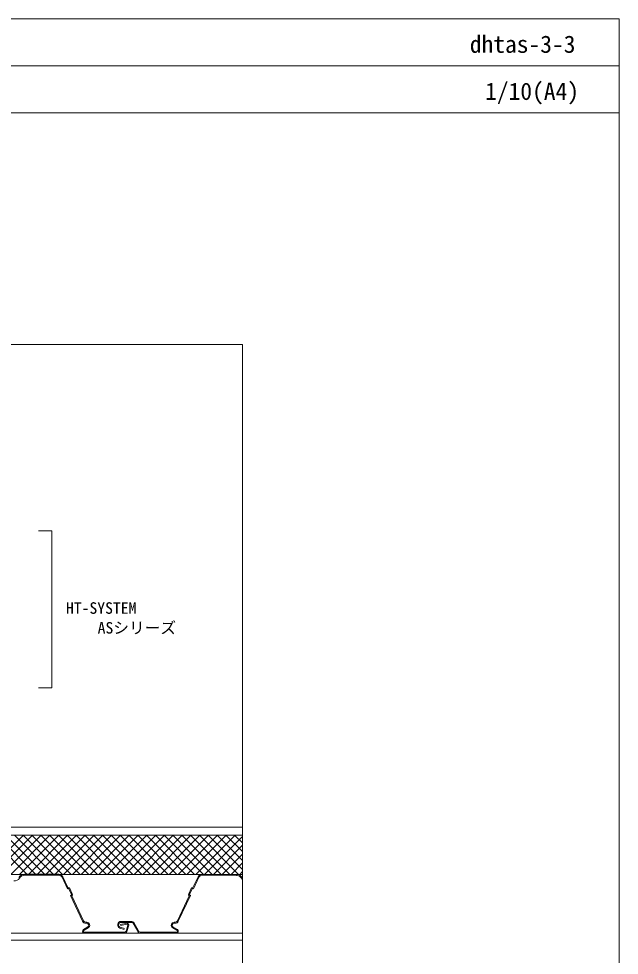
# Model space of a CAD drawing. Units: millimetres, scale not verified. Extents: x -1381 to 1379, y -955 to 955.
# Drawn here: x 614 to 1379, y -238 to 955 of the extents above; entities that cross this region are included whole.
import ezdxf
from ezdxf.enums import TextEntityAlignment as Align

# ---------------------------------------------------------------- set-up
doc = ezdxf.new("R2010")
doc.units = ezdxf.units.MM
doc.header["$LTSCALE"] = 3
for name, color, linetype, lineweight in [('0-0_0', 7, 'Continuous', 18), ('0-1_BOUSUI', 1, 'Continuous', 18), ('0-2_MOJI', 7, 'Continuous', 18), ('0-3_HATCH', 9, 'Continuous', 18), ('0-6_TEKKOTU', 7, 'Continuous', 18), ('0-7_dekki', 3, 'Continuous', 18), ('0-8_dannnetu', 6, 'Continuous', 18), ('0-B_WAKU', 7, 'Continuous', 18)]:
    doc.layers.add(name, color=color, linetype=linetype, lineweight=lineweight)
doc.styles.add('ＭＳ ゴシック', font='')
doc.styles.get('ＭＳ ゴシック').set_extended_font_data('MS Gothic')

msp = doc.modelspace()

# ---------------------------------------------------------------- linework, layer by layer
at = {"layer": '0-0_0'}
msp.add_line((-1380.62, 894.928), (1379.38, 894.928), dxfattribs=at)
msp.add_lwpolyline([(-900.62, -660.072), (899.38, -660.072), (899.38, 539.928), (-900.62, 539.928)], close=True, dxfattribs=at)
at = {"layer": '0-1_BOUSUI'}
msp.add_lwpolyline([(-490.624, 150.928), (-420.624, 150.928), (-420.624, 94.07), (-395.624, 69.07), (-395.624, -30.93), (-351.482, -75.072), (899.38, -75.072)], dxfattribs=at)
at = {"layer": '0-2_MOJI'}
for p, q in [((639.293, 302.456), (656.581, 302.456)), ((656.581, 102.456), (656.581, 302.456)), ((639.293, 102.456), (656.581, 102.456))]:
    msp.add_line(p, q, dxfattribs=at)
at = {"layer": '0-3_HATCH'}
for p, q in [((570.443, -135.072), (620.443, -85.072)), ((625.071, -135.072), (575.071, -85.072)), ((581.668, -135.072), (631.668, -85.072)), ((636.296, -135.072), (586.296, -85.072)), ((592.893, -135.072), (642.893, -85.072)), ((647.522, -135.072), (597.522, -85.072)), ((604.119, -135.072), (654.119, -85.072)), ((658.747, -135.072), (608.747, -85.072)), ((615.344, -135.072), (665.344, -85.072)), ((669.972, -135.072), (619.972, -85.072)), ((626.569, -135.072), (676.569, -85.072)), ((681.198, -135.072), (631.198, -85.072)), ((637.795, -135.072), (687.795, -85.072)), ((692.423, -135.072), (642.423, -85.072)), ((649.02, -135.072), (699.02, -85.072)), ((703.648, -135.072), (653.648, -85.072)), ((660.245, -135.072), (710.245, -85.072)), ((714.874, -135.072), (664.874, -85.072)), ((671.471, -135.072), (721.471, -85.072)), ((726.099, -135.072), (676.099, -85.072)), ((682.696, -135.072), (732.696, -85.072)), ((737.324, -135.072), (687.324, -85.072)), ((693.921, -135.072), (743.921, -85.072)), ((748.55, -135.072), (698.55, -85.072)), ((705.147, -135.072), (755.147, -85.072)), ((759.775, -135.072), (709.775, -85.072)), ((716.372, -135.072), (766.372, -85.072)), ((771, -135.072), (721, -85.072)), ((727.597, -135.072), (777.597, -85.072)), ((782.226, -135.072), (732.226, -85.072)), ((738.823, -135.072), (788.823, -85.072)), ((793.451, -135.072), (743.451, -85.072)), ((750.048, -135.072), (800.048, -85.072)), ((804.676, -135.072), (754.676, -85.072)), ((761.273, -135.072), (811.273, -85.072)), ((815.902, -135.072), (765.902, -85.072)), ((772.498, -135.072), (822.498, -85.072)), ((827.127, -135.072), (777.127, -85.072)), ((783.724, -135.072), (833.724, -85.072)), ((838.352, -135.072), (788.352, -85.072)), ((794.949, -135.072), (844.949, -85.072)), ((849.578, -135.072), (799.578, -85.072)), ((806.174, -135.072), (856.174, -85.072)), ((860.803, -135.072), (810.803, -85.072)), ((817.4, -135.072), (867.4, -85.072)), ((872.028, -135.072), (822.028, -85.072)), ((828.625, -135.072), (878.625, -85.072)), ((883.254, -135.072), (833.254, -85.072)), ((839.85, -135.072), (889.85, -85.072)), ((894.479, -135.072), (844.479, -85.072)), ((851.076, -135.072), (899.37, -86.778)), ((899.127, -128.495), (855.704, -85.072)), ((899.192, -117.334), (866.929, -85.072)), ((899.257, -106.174), (878.155, -85.072)), ((899.322, -95.014), (889.38, -85.072)), ((862.301, -135.072), (899.304, -98.069)), ((873.526, -135.072), (899.238, -109.36)), ((884.752, -135.072), (899.173, -120.651)), ((895.977, -135.072), (899.107, -131.942))]:
    msp.add_line(p, q, dxfattribs=at)
at = {"layer": '0-3_HATCH', "color": 1}
for p, q in [((724.165, -135.072), (724.165, -135.072)), ((733.892, -135.072), (733.892, -135.072)), ((735.39, -135.072), (735.39, -135.072)), ((745.117, -135.072), (745.117, -135.072)), ((746.615, -135.072), (746.616, -135.072)), ((756.343, -135.072), (756.342, -135.072)), ((757.841, -135.072), (757.841, -135.072)), ((767.568, -135.072), (767.568, -135.072)), ((769.066, -135.072), (769.066, -135.072)), ((778.793, -135.072), (778.793, -135.072)), ((780.291, -135.072), (780.292, -135.072)), ((790.019, -135.072), (790.018, -135.072)), ((791.517, -135.072), (791.517, -135.072)), ((801.244, -135.072), (801.244, -135.072)), ((802.742, -135.072), (802.742, -135.072)), ((812.469, -135.072), (812.469, -135.072)), ((813.967, -135.072), (813.967, -135.072))]:
    msp.add_line(p, q, dxfattribs=at)
at = {"layer": '0-6_TEKKOTU'}
for p, q in [((-400.624, -210.072), (899.38, -210.072)), ((-400.624, -219.072), (899.38, -219.072))]:
    msp.add_line(p, q, dxfattribs=at)
at = {"layer": '0-7_dekki'}
for p, q in [((621.758, -135.054), (665.584, -135.054)), ((621.758, -136.254), (665.584, -136.254)), ((669.51, -138.755), (676.384, -153.496)), ((670.598, -138.248), (677.024, -152.03)), ((836.326, -152.013), (842.723, -138.302)), ((836.966, -153.479), (843.811, -138.81)), ((847.737, -135.111), (891.967, -135.111)), ((847.737, -136.311), (891.967, -136.311)), ((676.384, -153.496), (677.022, -153.263)), ((678.252, -153.772), (681.384, -160.49)), ((679.339, -153.265), (682.472, -159.983)), ((834.012, -153.248), (830.877, -159.966)), ((835.1, -153.756), (831.965, -160.473)), ((836.967, -153.48), (836.327, -153.247)), ((680.828, -161.831), (680.351, -162.004)), ((680.351, -162.004), (695.686, -194.891)), ((681.93, -162.55), (696.774, -194.384)), ((816.547, -194.402), (831.418, -162.532)), ((817.635, -194.909), (832.996, -161.988)), ((832.52, -161.814), (832.997, -161.988)), ((702.259, -202.158), (696.877, -205.327)), ((699.613, -196.193), (700.959, -196.193)), ((699.613, -197.393), (700.959, -197.393)), ((743.593, -202.316), (749.03, -204.28)), ((743.691, -198.966), (752.611, -197.394)), ((743.899, -200.148), (752.82, -198.575)), ((744.734, -195.029), (758.225, -195.029)), ((744.734, -196.229), (758.225, -196.229)), ((753.274, -199.56), (751.484, -206.242)), ((754.433, -199.871), (752.643, -206.552)), ((759.931, -197.214), (765.9, -207.552)), ((760.97, -196.614), (766.939, -206.952)), ((816.444, -205.346), (811.062, -202.176)), ((812.362, -196.211), (813.708, -196.211)), ((812.362, -197.411), (813.708, -197.411)), ((702.868, -203.192), (697.486, -206.361)), ((698.177, -208.892), (748.383, -208.892)), ((698.177, -210.092), (748.383, -210.092)), ((743.186, -203.445), (748.622, -205.409)), ((769.852, -208.911), (815.144, -208.911)), ((769.852, -210.111), (815.144, -210.111)), ((815.835, -206.38), (810.453, -203.21))]:
    msp.add_line(p, q, dxfattribs=at)
for centre, radius, start, end in [((609.125, -136.221), 7.187, 262.86687, 329.83797), ((621.59, -143.439), 8.387, 88.6459, 149.83797), ((621.59, -143.439), 7.187, 88.6459, 149.83797), ((665.584, -140.586), 5.532, 24.99945, 90), ((665.584, -140.586), 4.332, 24.99945, 90), ((847.737, -140.642), 5.532, 90, 154.98576), ((847.737, -140.642), 4.332, 90, 154.98576), ((891.815, -143.542), 7.187, 82.86687, 89.58527), ((891.815, -143.542), 8.387, 82.86687, 89.58527), ((891.815, -143.542), 7.187, 30.53595, 82.86697), ((891.815, -143.542), 8.387, 30.53595, 82.86697), ((904.196, -136.239), 7.187, 210.53595, 227.91665), ((904.196, -136.239), 5.987, 210.53595, 216.43373), ((677.358, -154.188), 0.985, 25.00584, 109.99873), ((677.358, -154.188), 2.184, 25.00584, 98.80468), ((835.99, -154.172), 2.184, 81.14786, 154.98886), ((835.99, -154.172), 0.985, 69.99548, 154.98886), ((680.491, -160.906), 0.985, 290.00217, 25.00584), ((680.491, -160.906), 2.184, 311.19604, 25.00584), ((832.858, -160.888), 2.184, 154.99098, 228.78021), ((832.858, -160.888), 0.985, 154.99098, 249.9989), ((699.613, -193.06), 4.332, 204.99945, 270), ((699.613, -193.06), 3.132, 204.99945, 270), ((700.959, -199.952), 3.76, 300.50069, 90), ((700.959, -199.952), 2.56, 300.50069, 90), ((744.734, -199.379), 4.351, 90, 248.78319), ((744.734, -199.379), 3.151, 90, 248.78319), ((752.532, -199.361), 1.969, 344.9969, 90), ((752.532, -199.361), 0.769, 344.9969, 90), ((758.225, -198.198), 3.169, 29.99918, 90), ((758.225, -198.198), 1.969, 29.99918, 90), ((812.362, -199.97), 3.76, 90, 239.49931), ((812.362, -199.97), 2.56, 90, 239.49931), ((813.708, -193.078), 3.132, 270, 335.00055), ((813.708, -193.078), 4.332, 270, 335.00055), ((698.177, -207.532), 2.56, 120.50069, 270), ((698.177, -207.532), 1.36, 120.50069, 270), ((748.383, -205.76), 3.132, 270, 350.00136), ((748.383, -205.76), 4.332, 270, 350.00136), ((769.852, -205.779), 4.332, 203.67883, 270), ((769.852, -205.779), 3.132, 203.67883, 270), ((815.144, -207.551), 2.56, 270, 59.49931), ((815.144, -207.551), 1.36, 270, 59.49931)]:
    msp.add_arc(centre, radius, start, end, dxfattribs=at)
at = {"layer": '0-8_dannnetu'}
for p, q in [((-430.624, -85.072), (899.38, -85.072)), ((-300.624, -135.072), (899.38, -135.072))]:
    msp.add_line(p, q, dxfattribs=at)
at = {"layer": '0-B_WAKU'}
for points in [[(1379.38, 834.928), (-1380.62, 834.928), (-1380.62, 954.928), (1379.38, 954.928)], [(-1380.62, -955.072), (1379.38, -955.072), (1379.38, 954.928), (-1380.62, 954.928)]]:
    msp.add_lwpolyline(points, close=True, dxfattribs=at)

# ---------------------------------------------------------------- texts
at = {"layer": '0-2_MOJI', "style": 'ＭＳ ゴシック'}
for s, p in [('HT-SYSTEM', (674.49, 192.456)), ('ASシリーズ', (714.858, 167.254))]:
    msp.add_text(s, height=14.66, dxfattribs=at).set_placement(p, align=Align.BOTTOM_LEFT)
at = {"layer": '0-B_WAKU', "style": 'ＭＳ ゴシック'}
for s, p in [('dhtas-3-3', (1188.948, 904.928)), ('1/10(A4)', (1208.44, 844.928))]:
    msp.add_text(s, height=21.99, dxfattribs=at).set_placement(p, align=Align.BOTTOM_LEFT)

doc.saveas('drawing.dxf')
